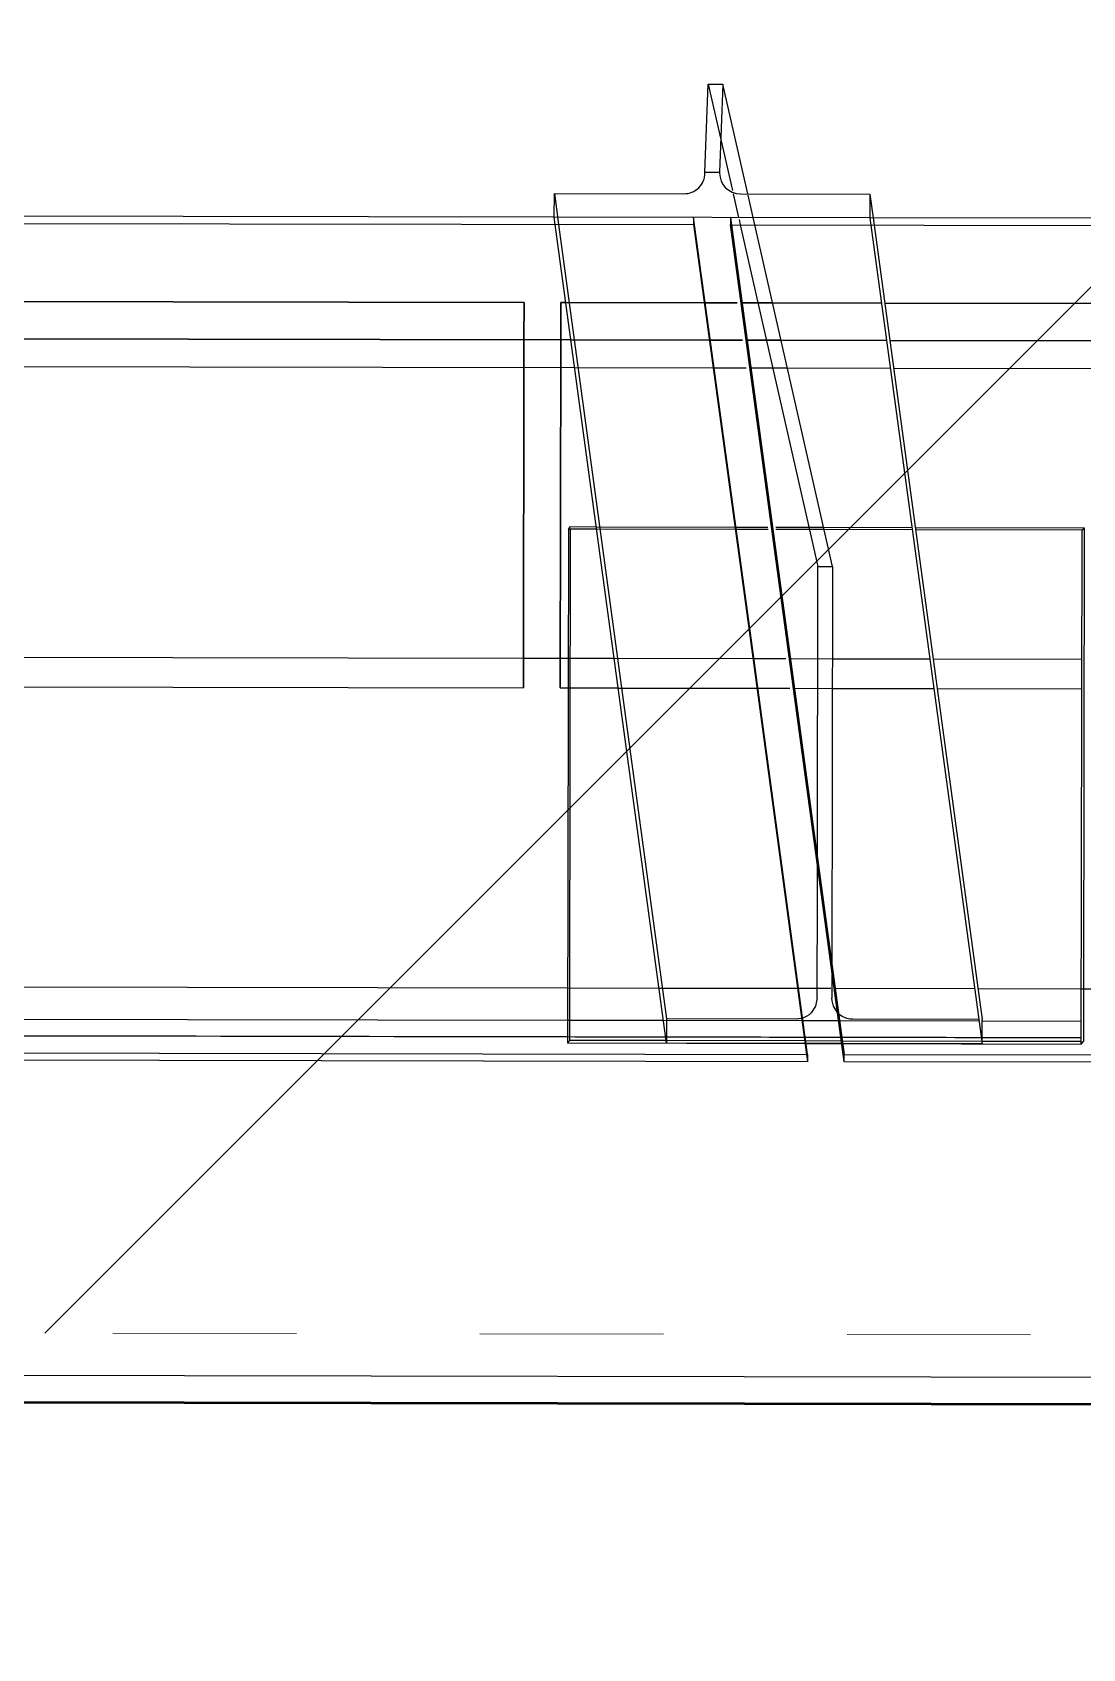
# Model space of a CAD drawing. Header units: metres. Extents: x -354 to -91, y 3 to 562.
# Drawn here: x -271.006 to -270.434, y 509.208 to 510.088 of the extents above; entities that cross this region are included whole.
import ezdxf

# ---------------------------------------------------------------- set-up
doc = ezdxf.new("R2010")
doc.units = ezdxf.units.M
doc.linetypes.add('JacobsDash', pattern=[0.0045, 0.003, -0.0015])
for name, color, linetype, lineweight in [('A-DETL', 7, 'Continuous', 13), ('A-DETL-GENF', 7, 'Continuous', 9), ('A-GENM', 7, 'Continuous', 25)]:
    doc.layers.add(name, color=color, linetype=linetype, lineweight=lineweight)

# ---------------------------------------------------------------- blocks, each defined once
blk = doc.blocks.new('T2DPAA-T2D-C3S-RW-M2D-100010_dwg-40802999-DRG-2873034 - CONSTRUCTION SEQUENCE STAGE A8')
at = {"color": 254, "lineweight": 25, "true_color": 0xdedede}
blk.add_line((14.74467, -595.37431), (14.17176, -593.20304), dxfattribs=at)
at = {"color": 254, "lineweight": 25, "true_color": 0xd0d0d0}
for p, q in [((14.94747, -594.55309), (14.87304, -594.27101)), ((14.95257, -594.57242), (14.94747, -594.55309)), ((14.9537, -594.57669), (14.95257, -594.57242)), ((14.9601, -594.60098), (14.9537, -594.57669)), ((14.97936, -594.67397), (14.9601, -594.60098)), ((14.98393, -594.69128), (14.97951, -594.67451)), ((14.99043, -594.7159), (14.98472, -594.69428)), ((15.00397, -594.76724), (14.99043, -594.7159)), ((15.02512, -594.84737), (15.00444, -594.769))]:
    blk.add_line(p, q, dxfattribs=at)
blk = doc.blocks.new('T2DPAA-T2D-PWC-RW-M2D-100010_RoadDesign_rvt-1-DRG-2873034 - CONSTRUCTION SEQUENCE STAGE A8')
at = {"color": 254, "lineweight": 25, "true_color": 0xd0d0d0, "rotation": 75.11694444444437}
blk.add_blockref('T2DPAA-T2D-C3S-RW-M2D-100010_dwg-40802999-DRG-2873034 - CONSTRUCTION SEQUENCE STAGE A8', (-1722.33704, 648.01046), dxfattribs=at)
blk = doc.blocks.new('CappingBeam_RS39B_CB01A - CappingBeam_RS39B_CB01A-57939457-DRG-2873034 - CONSTRUCTION SEQUENCE STAGE A8')
at = {"layer": 'A-GENM', "color": 9, "true_color": 0xbebebe}
for points in [[(98.42814, 37.20158), (98.50159, 36.92322), (98.57504, 36.64486), (98.64848, 36.3665)], [(98.64848, 36.3665), (98.65122, 36.35613), (98.65396, 36.34575), (98.6567, 36.33538)], [(98.6567, 36.33538), (98.65851, 36.3285), (98.66032, 36.32163), (98.66214, 36.31475)], [(98.66214, 36.31475), (98.66855, 36.29045), (98.67497, 36.26614), (98.68138, 36.24183)], [(98.68152, 36.24129), (98.68318, 36.23501), (98.68484, 36.22874), (98.68649, 36.22246)], [(98.68649, 36.22246), (98.693, 36.1978), (98.6995, 36.17315), (98.70601, 36.14849)], [(98.70613, 36.14803), (98.71072, 36.13063), (98.71531, 36.11323), (98.7199, 36.09583)]]:
    blk.add_open_spline(points, degree=3, dxfattribs=at)
at = {"layer": 'A-GENM', "color": 253, "true_color": 0xa3a3a3}
for points in [[(98.42814, 37.20158), (98.50159, 36.92322), (98.57504, 36.64486), (98.64848, 36.3665)], [(98.66214, 36.31475), (98.66855, 36.29045), (98.67497, 36.26614), (98.68138, 36.24183)], [(98.68152, 36.24129), (98.68318, 36.23501), (98.68484, 36.22874), (98.68649, 36.22246)], [(98.68649, 36.22246), (98.693, 36.1978), (98.6995, 36.17315), (98.70601, 36.14849)], [(98.70613, 36.14803), (98.71072, 36.13063), (98.71531, 36.11323), (98.7199, 36.09583)]]:
    blk.add_open_spline(points, degree=3, dxfattribs=at)
blk.add_open_spline([(98.64848, 36.3665), (98.65122, 36.35613), (98.65577, 36.33888), (98.66032, 36.32163), (98.66214, 36.31475)], degree=3, knots=[0.915038455, 0.915038455, 0.915038455, 0.915038455, 0.916666667, 0.917745708, 0.917745708, 0.917745708, 0.917745708], dxfattribs=at)
blk = doc.blocks.new('T2D Feature Wall Adaptive V6 - Vertical-67397289-DRG-2873034 - CONSTRUCTION SEQUENCE STAGE A8')
at = {"layer": 'A-GENM', "color": 253, "true_color": 0xa3a3a3}
for p, q in [((-0.2, 0.89779), (-0.20001, 0.89779)), ((-0.20001, 0.89779), (-0.20001, -0.05041)), ((-0.2, -0.05041), (-0.2, 0.89779)), ((-0.17959, 0.89779), (-0.2, 0.89779)), ((-0.2, 0.89779), (-0.17959, 0.89779)), ((0.01, 0.89779), (-0.17959, 0.89779)), ((-0.17959, 0.89779), (0.00999, 0.89779)), ((0.00999, 0.60606), (0.00999, 0.89779)), ((0.00999, 0.89779), (0.01, 0.89779)), ((0.01, 0.60606), (0.01, 0.89779))]:
    blk.add_line(p, q, dxfattribs=at)
blk = doc.blocks.new('T2D Feature Wall Adaptive V6 - Vertical-67397418-DRG-2873034 - CONSTRUCTION SEQUENCE STAGE A8')
at = {"layer": 'A-GENM', "color": 253, "true_color": 0xa3a3a3}
for p, q in [((-0.20001, 0.01331), (-0.20001, -0.95767)), ((-0.2, -0.95766), (-0.2, 0.01331)), ((0.00999, -0.92871), (0.00999, -0.84986)), ((0.01, -0.92871), (0.01, -0.84986)), ((0.00999, -0.98583), (0.00999, -0.93053)), ((0.01, -0.98583), (0.01, -0.93053)), ((-0.20001, -0.95949), (-0.20001, -1.01877)), ((-0.2, -1.01876), (-0.2, -0.95948)), ((0.00999, -1.00625), (0.00999, -0.98583)), ((0.01, -1.00625), (0.01, -0.98583)), ((0.00999, -1.02644), (0.00999, -1.00909)), ((0.01, -1.02644), (0.01, -1.00909)), ((-0.20001, -1.01877), (-0.20001, -1.036)), ((-0.2, -1.036), (-0.2, -1.01876)), ((0.00999, -1.10248), (0.00999, -1.02699)), ((0.01, -1.10248), (0.01, -1.02699)), ((-0.20001, -1.03805), (-0.20001, -1.05546)), ((-0.2, -1.05545), (-0.2, -1.03805)), ((-0.20001, -1.05602), (-0.20001, -1.13144)), ((-0.2, -1.13143), (-0.2, -1.05601)), ((0.00999, -1.1298), (0.00999, -1.10248)), ((0.01, -1.1298), (0.01, -1.10248)), ((-0.20001, -1.13144), (-0.20001, -1.13421)), ((-0.20001, -1.13421), (-0.2, -1.13421)), ((-0.2, -1.13421), (-0.2, -1.13143)), ((-0.2, -1.13421), (-0.17959, -1.13421)), ((-0.17959, -1.13421), (-0.2, -1.13421)), ((-0.17959, -1.13421), (0.01, -1.13421)), ((0.00999, -1.13421), (-0.17959, -1.13421)), ((0.00999, -1.13421), (0.00999, -1.1298)), ((0.01, -1.13421), (0.00999, -1.13421)), ((0.01, -1.13421), (0.01, -1.1298))]:
    blk.add_line(p, q, dxfattribs=at)
blk = doc.blocks.new('StitchPour_RS39B_01 - StitchPour_RS39B_01-60507265-DRG-2873034 - CONSTRUCTION SEQUENCE STAGE A8')
at = {"layer": 'A-GENM', "color": 253, "true_color": 0xa3a3a3}
blk.add_open_spline([(98.88361, 34.69147), (98.74352, 35.22242), (98.46333, 36.28431), (98.10804, 37.63082), (97.89284, 38.44638), (97.81775, 38.73098)], degree=3, knots=[-1, -1, -1, -1, -0.9166667, -0.8333333, -0.7886633, -0.7886633, -0.7886633, -0.7886633], dxfattribs=at)
at = {"layer": 'A-GENM', "color": 9, "true_color": 0xbebebe}
blk.add_open_spline([(98.63826, 35.62134), (98.57995, 35.84233), (98.38898, 36.56609), (98.19801, 37.28984), (98.06535, 37.79261)], degree=3, knots=[-0.9513517, -0.9513517, -0.9513517, -0.9513517, -0.9166667, -0.8377568, -0.8377568, -0.8377568, -0.8377568], dxfattribs=at)
blk = doc.blocks.new('SCR_NW_1 - SCR_NW_1-66978933-DRG-2873034 - CONSTRUCTION SEQUENCE STAGE A8')
at = {"layer": 'A-GENM', "color": 253, "true_color": 0xa3a3a3}
for p, q in [((0.06288, 0.45593), (1.11163, 0.45592)), ((1.18761, 0.45197), (0.06289, 0.45197)), ((1.11163, 0.45592), (1.1876, 0.45592)), ((1.1876, 0.45592), (1.12484, -0.00001)), ((1.12485, -0.00396), (1.18761, 0.45197)), ((1.1876, 0.45592), (1.18761, 0.45197)), ((0, -0.00396), (1.12473, -0.00396)), ((1.12471, -0.00001), (0.00055, 0)), ((1.12473, -0.00394), (1.12471, -0.00001))]:
    blk.add_line(p, q, dxfattribs=at)
blk = doc.blocks.new('SCR_NW_2 - SCR_NW_2-66978934-DRG-2873034 - CONSTRUCTION SEQUENCE STAGE A8')
at = {"layer": 'A-GENM', "color": 253, "true_color": 0xa3a3a3}
for p, q in [((0.03247, 0.23608), (0.06288, 0.45593)), ((0.0629, 0.45199), (0.03248, 0.23212)), ((0.06289, 0.45594), (0.0629, 0.45199)), ((0.06289, 0.45594), (0.13885, 0.45594)), ((1.18762, 0.45197), (0.0629, 0.45199)), ((0.13885, 0.45594), (1.11163, 0.45592)), ((0, 0), (0.03247, 0.23608)), ((0.03248, 0.23212), (0.00002, -0.00396)), ((0, 0), (0.00002, -0.00396)), ((0.00002, -0.00396), (1.12474, -0.00396)), ((1.12473, -0.00001), (0.00056, 0))]:
    blk.add_line(p, q, dxfattribs=at)
blk = doc.blocks.new('PLATE ph - PLATE ph-V40-DRG-2873034 - CONSTRUCTION SEQUENCE STAGE A8')
at = {"layer": 'A-GENM', "color": 253, "true_color": 0xa3a3a3}
for p, q in [((-1143.86622, 509.8178), (-1143.86672, 509.53788)), ((-1143.86622, 509.8178), (-1143.86506, 509.81912)), ((-1143.85083, 509.81776), (-1143.86622, 509.8178)), ((-1143.86552, 509.56322), (-1143.86507, 509.8178)), ((-1143.86506, 509.81912), (-1143.85101, 509.81908)), ((-1143.85101, 509.81908), (-1143.77553, 509.81891)), ((-1143.77535, 509.81759), (-1143.85083, 509.81776)), ((-1143.77497, 509.81891), (-1143.75762, 509.81887)), ((-1143.75744, 509.81755), (-1143.77479, 509.81759)), ((-1143.7533, 509.81886), (-1143.72714, 509.8188)), ((-1143.72684, 509.81748), (-1143.75315, 509.81754)), ((-1143.72714, 509.8188), (-1143.67905, 509.81869)), ((-1143.67887, 509.81737), (-1143.72684, 509.81748)), ((-1143.67723, 509.81869), (-1143.58513, 509.81848)), ((-1143.58628, 509.81716), (-1143.67705, 509.81737)), ((-1143.58678, 509.53724), (-1143.58628, 509.81716)), ((-1143.58513, 509.81848), (-1143.58628, 509.81716)), ((-1143.58513, 509.81848), (-1143.58558, 509.56272)), ((-1143.86556, 509.5392), (-1143.86552, 509.56322)), ((-1143.58558, 509.56272), (-1143.58562, 509.53856)), ((-1143.86556, 509.5392), (-1143.86672, 509.53788)), ((-1143.81291, 509.53908), (-1143.86556, 509.5392)), ((-1143.73749, 509.5389), (-1143.81291, 509.53908)), ((-1143.71745, 509.53886), (-1143.73693, 509.5389)), ((-1143.64095, 509.53868), (-1143.71745, 509.53886)), ((-1143.58678, 509.53856), (-1143.64095, 509.53868)), ((-1143.58678, 509.53724), (-1143.58562, 509.53856)), ((-1143.86672, 509.53788), (-1143.73731, 509.53758)), ((-1143.7373, 509.53758), (-1143.71727, 509.53754)), ((-1143.71727, 509.53754), (-1143.58678, 509.53724))]:
    blk.add_line(p, q, dxfattribs=at)
blk = doc.blocks.new('POST_3000_1C_360UB2 - 1C-68650418-DRG-2873034 - CONSTRUCTION SEQUENCE STAGE A8')
at = {"layer": 'A-GENM', "color": 253, "true_color": 0xa3a3a3}
for p, q in [((-1143.79185, 510.01233), (-1143.79009, 510.06028)), ((-1143.79009, 510.06028), (-1143.7832, 510.03001)), ((-1143.79009, 510.06028), (-1143.78209, 510.06026)), ((-1143.78209, 510.06026), (-1143.78385, 510.01231)), ((-1143.76847, 510.00041), (-1143.78209, 510.06026)), ((-1143.78319, 510.02997), (-1143.77688, 510.00222)), ((-1143.79186, 510.01173), (-1143.79185, 510.01233)), ((-1143.79185, 510.01233), (-1143.78385, 510.01231)), ((-1143.78385, 510.01231), (-1143.78386, 510.01171)), ((-1143.87397, 509.9878), (-1143.8739, 510.00065)), ((-1143.8739, 510.00065), (-1143.87219, 509.98811)), ((-1143.8739, 510.00065), (-1143.80331, 510.00049)), ((-1143.77647, 510.00043), (-1143.77355, 509.98757)), ((-1143.77252, 510.00042), (-1143.70194, 510.00026)), ((-1143.76555, 509.98755), (-1143.7683, 509.99964)), ((-1143.70194, 510.00026), (-1143.70201, 509.9874)), ((-1143.70194, 510.00026), (-1143.70019, 509.98744)), ((-1143.70201, 509.9874), (-1143.87397, 509.9878)), ((-1143.81273, 509.53776), (-1143.87397, 509.98776)), ((-1143.87215, 509.98776), (-1143.81271, 509.55095)), ((-1143.77329, 509.98646), (-1143.77264, 509.98361)), ((-1143.77264, 509.98361), (-1143.73029, 509.79749)), ((-1143.76465, 509.9836), (-1143.76555, 509.98755)), ((-1143.72229, 509.79748), (-1143.76465, 509.9836)), ((-1143.70201, 509.9874), (-1143.64077, 509.53736)), ((-1143.70019, 509.98744), (-1143.64075, 509.55056)), ((-1143.73058, 509.63528), (-1143.73029, 509.79749)), ((-1143.73029, 509.79749), (-1143.72229, 509.79748)), ((-1143.72229, 509.79748), (-1143.72268, 509.57728)), ((-1143.7306, 509.62034), (-1143.73058, 509.63528)), ((-1143.73071, 509.56234), (-1143.7306, 509.62034)), ((-1143.72268, 509.57728), (-1143.72271, 509.56232)), ((-1143.73157, 509.55794), (-1143.73402, 509.5542)), ((-1143.73071, 509.56234), (-1143.73157, 509.55794)), ((-1143.7226, 509.56071), (-1143.72271, 509.56232)), ((-1143.72186, 509.55792), (-1143.7226, 509.56071)), ((-1143.7196, 509.55436), (-1143.72186, 509.55792)), ((-1143.81271, 509.55095), (-1143.81273, 509.53776)), ((-1143.74212, 509.55079), (-1143.81271, 509.55095)), ((-1143.73773, 509.55168), (-1143.73914, 509.55119)), ((-1143.73639, 509.55235), (-1143.73773, 509.55168)), ((-1143.73514, 509.55321), (-1143.73639, 509.55235)), ((-1143.73402, 509.5542), (-1143.73514, 509.55321)), ((-1143.64257, 509.55056), (-1143.71133, 509.55072)), ((-1143.64077, 509.53736), (-1143.64075, 509.55056)), ((-1143.73731, 509.53758), (-1143.81273, 509.53776)), ((-1143.71727, 509.53754), (-1143.7373, 509.53758)), ((-1143.64077, 509.53736), (-1143.71727, 509.53754))]:
    blk.add_line(p, q, dxfattribs=at)
at = {"layer": 'A-GENM', "color": 253, "true_color": 0xa3a3a3, "flags": 128}
for points in [[(-1143.73914, 509.55119), (-1143.74063, 509.55089), (-1143.74212, 509.55079)], [(-1143.71572, 509.55163), (-1143.71705, 509.55231), (-1143.71831, 509.55317), (-1143.71942, 509.55417)], [(-1143.71133, 509.55072), (-1143.71282, 509.55083), (-1143.71431, 509.55114), (-1143.71572, 509.55163)]]:
    blk.add_lwpolyline(points, dxfattribs=at)
at = {"layer": 'A-GENM', "color": 253, "true_color": 0xa3a3a3}
for centre, start_param, end_param in [((-1143.80325, 510.01176), 4.573281, 6.144078), ((-1143.77246, 510.01169), 3.002485, 4.573281)]:
    blk.add_ellipse(centre, major_axis=(0.0113, 0.00154), ratio=0.988473, start_param=start_param, end_param=end_param, dxfattribs=at)
blk = doc.blocks.new('Barrier-Precast-MPB-03-B - Typical-68652177-DRG-2873034 - CONSTRUCTION SEQUENCE STAGE A8')
at = {"layer": 'A-GENM', "color": 253, "true_color": 0xa3a3a3}
for p, q in [((-0.00024, -0.2973), (0.00314, 3.87417)), ((-0.57688, 3.34728), (-0.57766, 2.3763)), ((-0.57766, 2.3763), (-0.57688, 3.34728)), ((-0.56267, 2.37836), (-0.56188, 3.34933)), ((-0.56266, 2.37836), (-0.56187, 3.34934)), ((-0.22457, 2.481), (-0.22387, 3.34581)), ((-0.01445, 0.67321), (-0.01263, 2.91879)), ((0.00055, 0.6732), (0.00237, 2.91878)), ((-0.22462, 2.42469), (-0.22457, 2.481)), ((-0.20702, 2.427), (-0.20697, 2.48099)), ((-0.22468, 2.34637), (-0.22462, 2.42287)), ((-0.20708, 2.34879), (-0.20702, 2.42528)), ((-0.57767, 2.37448), (-0.57771, 2.31707)), ((-0.57771, 2.31707), (-0.57767, 2.37448)), ((-0.56272, 2.3205), (-0.56267, 2.37654)), ((-0.56271, 2.3205), (-0.56266, 2.37654)), ((-0.2247, 2.32691), (-0.22468, 2.3444)), ((-0.2071, 2.32931), (-0.20708, 2.34879)), ((-0.22476, 2.25092), (-0.2247, 2.32635)), ((-0.20716, 2.25333), (-0.2071, 2.32876)), ((-0.57771, 2.31707), (-0.57773, 2.29797)), ((-0.57773, 2.29797), (-0.57771, 2.31707)), ((-0.56273, 2.30002), (-0.56272, 2.3205)), ((-0.56273, 2.30002), (-0.56271, 2.3205)), ((-0.57773, 2.29592), (-0.57774, 2.27852)), ((-0.57774, 2.27852), (-0.57773, 2.29592)), ((-0.56275, 2.28058), (-0.56273, 2.29798)), ((-0.56274, 2.28058), (-0.56273, 2.29798)), ((-0.57774, 2.27796), (-0.57781, 2.20253)), ((-0.57781, 2.20253), (-0.57774, 2.27796)), ((-0.56281, 2.20459), (-0.56275, 2.28002)), ((-0.5628, 2.20459), (-0.56274, 2.28002)), ((-0.2248, 2.20107), (-0.22476, 2.25092)), ((-0.2072, 2.20105), (-0.20716, 2.25333)), ((-0.57781, 2.20253), (-0.57859, 1.23155)), ((-0.57859, 1.23155), (-0.57781, 2.20253)), ((-0.5636, 1.23361), (-0.56281, 2.20459)), ((-0.56359, 1.23361), (-0.5628, 2.20459)), ((-0.2255, 1.33626), (-0.2248, 2.20107)), ((-0.2079, 1.3374), (-0.2072, 2.20105))]:
    blk.add_line(p, q, dxfattribs=at)
blk = doc.blocks.new('T2DPAA-T2D-C3S-RS-M3D-100334_rvt-1-DRG-2873034 - CONSTRUCTION SEQUENCE STAGE A8')
at = {"layer": 'A-GENM', "color": 253, "lineweight": 25, "true_color": 0xa3a3a3}
for name, p, rotation in [('CappingBeam_RS39B_CB01A - CappingBeam_RS39B_CB01A-57939457-DRG-2873034 - CONSTRUCTION SEQUENCE STAGE A8', (-1134.0578, 404.8616), 75.11694444444437), ('StitchPour_RS39B_01 - StitchPour_RS39B_01-60507265-DRG-2873034 - CONSTRUCTION SEQUENCE STAGE A8', (-1134.0578, 404.8616), 75.11694444444437), ('T2D Feature Wall Adaptive V6 - Vertical-67397289-DRG-2873034 - CONSTRUCTION SEQUENCE STAGE A8', (-1144.78856, 509.74289), 269.8981468929444), ('T2D Feature Wall Adaptive V6 - Vertical-67397418-DRG-2873034 - CONSTRUCTION SEQUENCE STAGE A8', (-1142.73656, 509.73925), 269.8981372626163), ('Barrier-Precast-MPB-03-B - Typical-68652177-DRG-2873034 - CONSTRUCTION SEQUENCE STAGE A8', (-1146.06795, 509.34517), 269.9446405794573)]:
    blk.add_blockref(name, p, dxfattribs=dict(at, rotation=rotation))
for name in ['POST_3000_1C_360UB2 - 1C-68650418-DRG-2873034 - CONSTRUCTION SEQUENCE STAGE A8', 'PLATE ph - PLATE ph-V40-DRG-2873034 - CONSTRUCTION SEQUENCE STAGE A8']:
    blk.add_blockref(name, (0, 0), dxfattribs=at)
at = {"layer": 'A-GENM', "color": 253, "lineweight": 25, "true_color": 0xa3a3a3, "extrusion": (0, 0, -1)}
for name, p, rotation in [('SCR_NW_2 - SCR_NW_2-66978934-DRG-2873034 - CONSTRUCTION SEQUENCE STAGE A8', (1143.73593, 509.53158), 0.1018526442554364), ('SCR_NW_1 - SCR_NW_1-66978933-DRG-2873034 - CONSTRUCTION SEQUENCE STAGE A8', (1142.59119, 509.52954), 0.101852644251858)]:
    blk.add_blockref(name, p, dxfattribs=dict(at, rotation=rotation))

msp = doc.modelspace()

# ---------------------------------------------------------------- hatches: boundary and pattern name
at = {"layer": 'A-DETL-GENF'}
h = msp.add_hatch(dxfattribs=at)
h.set_pattern_fill('FP_5', color=256, style=0, pattern_type=2)
h.set_pattern_definition([(45, (-500.2926, -694.024), (-0.42426407, 0.42426407), [])])
h.paths.add_polyline_path([(-272.1379, 504.63178), (-272.13788, 504.63178), (-272.12944, 509.38177), (-269.01623, 509.37624), (-269.0148, 509.6107), (-269.00758, 509.61069), (-269.00572, 509.37622), (-268.73368, 509.37573), (-268.64153, 509.90465), (-268.64134, 509.90576), (-266.763, 520.68695), (-275.82462, 520.68695), (-275.82462, 504.63833), (-272.16543, 504.63183)])
h.paths.add_polyline_path([(-273.88277, 509.08985), (-273.88278, 509.08985), (-273.88278, 509.09314)])
h.paths.add_polyline_path([(-274.27368, 509.63066), (-274.27368, 509.63067), (-274.26757, 509.63067)])
h.paths.add_polyline_path([(-271.00494, 509.70557), (-271.00294, 509.70584), (-271.00293, 509.70584)])
h.paths.add_polyline_path([(-273.39919, 509.70804), (-273.39919, 509.70805), (-273.36513, 509.70804)])
h.paths.add_polyline_path([(-269.66251, 509.72493), (-269.66251, 509.72494), (-269.6571, 509.72493)])
h.paths.add_polyline_path([(-270.31511, 509.72591), (-270.31511, 509.72591), (-270.31229, 509.72591)])
h.paths.add_polyline_path([(-268.64153, 509.90465), (-268.64145, 509.9051), (-268.64607, 509.90511)])

# ---------------------------------------------------------------- linework, layer by layer
at = {"layer": 'A-DETL', "color": 143, "linetype": 'JacobsDash', "lineweight": 15, "true_color": 0x78aac8}
msp.add_line((-263.46206, 509.36636), (-272.12944, 509.38177), dxfattribs=at)

# ---------------------------------------------------------------- block references
at = {"lineweight": 5}
for name in ['T2DPAA-T2D-C3S-RS-M3D-100334_rvt-1-DRG-2873034 - CONSTRUCTION SEQUENCE STAGE A8', 'T2DPAA-T2D-PWC-RW-M2D-100010_RoadDesign_rvt-1-DRG-2873034 - CONSTRUCTION SEQUENCE STAGE A8']:
    msp.add_blockref(name, (873.15239, 0), dxfattribs=at)

doc.saveas('drawing.dxf')
